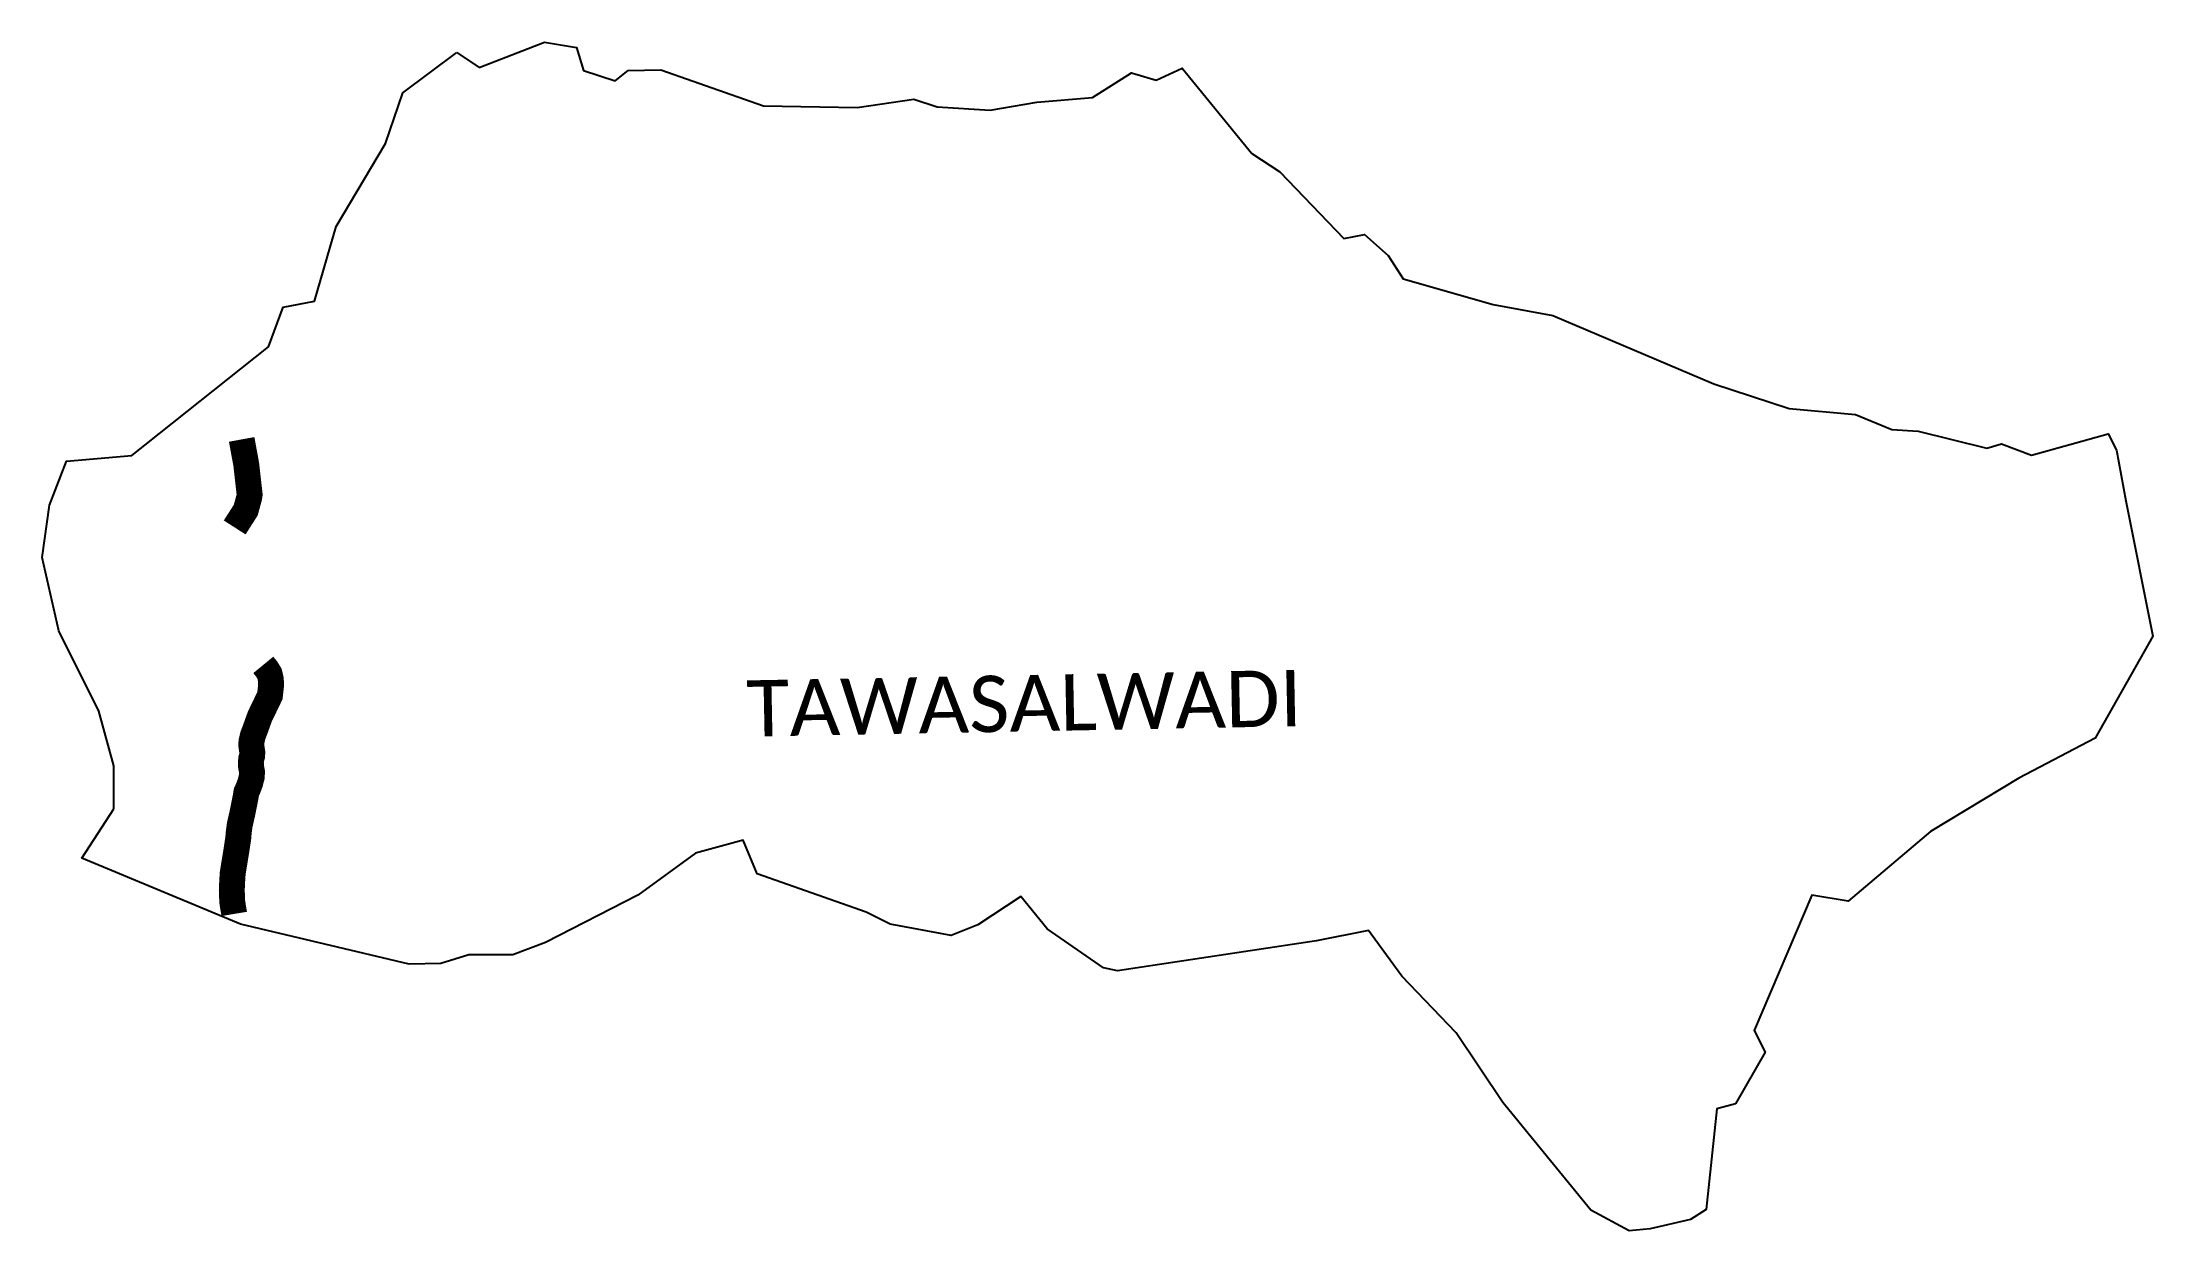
# Model space of a CAD drawing. Header units: metres. Extents: x 312772 to 316848, y 1913888 to 1916183.
import ezdxf

# ---------------------------------------------------------------- set-up
doc = ezdxf.new("R2010")
doc.units = ezdxf.units.M
for name, color, linetype in [('NATURALLY PROTECTED', 3, 'Continuous'), ('village', 3, 'Continuous'), ('VILLAGE NAME', 250, 'Continuous')]:
    doc.layers.add(name, color=color, linetype=linetype)
doc.styles.get("Standard").update_dxf_attribs({"font": 'calibri.ttf'})

msp = doc.modelspace()

# ---------------------------------------------------------------- linework, layer by layer
at = {"layer": 'NATURALLY PROTECTED', "color": 116, "true_color": 0x136734, "const_width": 50, "flags": 128}
for points in [[(313156.8, 1915415.9), (313165.7, 1915367.4), (313172.2, 1915309.3), (313171.4, 1915304), (313164.7, 1915279.4), (313143.3, 1915245.9)], [(313198.5, 1914980.5), (313205, 1914972.6), (313210.6, 1914963.4), (313213.1, 1914952.9), (313213.6, 1914941.5), (313211.4, 1914921.2), (313191.9, 1914880.8), (313182.2, 1914853.9), (313178.5, 1914844.4), (313176, 1914833.8), (313175.2, 1914826.8), (313176.3, 1914818.5), (313177.4, 1914811.8), (313177, 1914804.9), (313175.3, 1914799.2), (313174.5, 1914792.4), (313175, 1914783.7), (313176.8, 1914773.9), (313176.2, 1914764.1), (313173.1, 1914752.1), (313169.2, 1914741.9), (313166.1, 1914735.3), (313164, 1914723), (313161, 1914708.3), (313157.8, 1914692.3), (313153.1, 1914671.9), (313151.1, 1914656.7), (313150.2, 1914645.7), (313146, 1914618.3), (313139.5, 1914578.6), (313138.5, 1914563.3), (313137.7, 1914545.4), (313138.6, 1914523.2), (313139.9, 1914514.6), (313142.4, 1914499.7)]]:
    msp.add_lwpolyline(points, dxfattribs=at)
at = {"layer": 'village', "color": 3, "flags": 128}
msp.add_lwpolyline([(313572.6, 1916163), (313615.5, 1916134)], dxfattribs=at)
at = {"layer": 'village', "color": 3, "true_color": 0x00ff00}
for points in [[(313615.5, 1916134, 0), (313741.8, 1916182.8, 0), (313803.2, 1916172.8, 0), (313816.8, 1916128.5, 0), (313878.1, 1916108.5, 0), (313903.4, 1916128.2, 0), (313966.6, 1916129.2, 0), (314164.4, 1916059.7, 0), (314345.6, 1916056.6, 0), (314454.9, 1916072.7, 0), (314500.3, 1916058, 0), (314602.3, 1916051.4, 0), (314692.7, 1916067.3, 0), (314800.2, 1916075.8, 0), (314875.6, 1916123.8, 0), (314922.7, 1916109.2, 0), (314973, 1916132.6, 0), (315107.7, 1915968.2, 0), (315161.6, 1915932.5, 0), (315285.7, 1915803.8, 0), (315325.3, 1915811.7, 0), (315371.4, 1915771.1, 0), (315400.3, 1915725.8, 0), (315573.7, 1915676.3, 0), (315688.9, 1915654.9, 0), (316000.2, 1915523.5, 0), (316145.6, 1915475.7, 0), (316273.6, 1915464, 0), (316344.1, 1915435, 0), (316394.9, 1915431.9, 0), (316527.1, 1915399, 0), (316555.7, 1915407.2, 0), (316613.4, 1915385.4, 0), (316761.8, 1915426.9, 0), (316777.9, 1915395, 0), (316795.9, 1915297.3, 0), (316847.8, 1915035.7, 0), (316736.6, 1914839.1, 0), (316589.3, 1914761.5, 0), (316418.7, 1914659.1, 0), (316259.2, 1914524.1, 0), (316189.2, 1914535.7, 0), (316077.9, 1914274.5, 0), (316099.4, 1914232.5, 0), (316042.1, 1914132.7, 0), (316006.1, 1914123.5, 0), (315985.4, 1913929.3, 0), (315955, 1913909.7, 0), (315877.4, 1913891.6, 0), (315836.4, 1913887.9, 0), (315762.6, 1913927.8, 0), (315592.7, 1914135.9, 0), (315502.6, 1914270.4, 0), (315397.3, 1914379.6, 0), (315332.8, 1914467.9, 0), (315232.5, 1914447.7, 0), (314848.6, 1914390.1, 0), (314821.5, 1914395.7, 0), (314712.7, 1914471, 0), (314661.9, 1914533.4, 0), (314578.3, 1914478.5, 0), (314527.3, 1914457.8, 0), (314409.5, 1914479.7, 0), (314363.1, 1914503.1, 0), (314152.3, 1914577.1, 0), (314125.2, 1914641.8, 0), (314033.3, 1914616.8, 0), (313921.8, 1914536.1, 0), (313743.3, 1914444.3, 0), (313680.6, 1914420.6, 0), (313595.7, 1914420.9, 0), (313541.3, 1914404.2, 0), (313480.5, 1914402.6, 0), (313154.3, 1914479.9, 0), (312848.4, 1914607.6, 0), (312910.2, 1914702.4, 0)], [(312910.2, 1914702.4, 0), (312910.1, 1914785.7, 0), (312880.8, 1914891.4, 0), (312803.9, 1915046.5, 0), (312771.6, 1915188, 0), (312785.8, 1915288.7, 0), (312818.2, 1915373.9, 0), (312944.5, 1915385, 0), (313208.8, 1915594.7, 0), (313236.9, 1915671.3, 0), (313297.6, 1915682.7, 0), (313339.3, 1915826.9, 0), (313434.3, 1915987.3, 0), (313468, 1916084.9, 0), (313572.6, 1916163, 0)]]:
    msp.add_polyline3d(points, dxfattribs=at)

# ---------------------------------------------------------------- texts
at = {"layer": 'VILLAGE NAME', "insert": (314130.9, 1914950.5), "char_height": 108.748, "attachment_point": 1, "rotation": 1.1028}
msp.add_mtext_dynamic_manual_height_columns('TAWASALWADI', width=1571.314, gutter_width=543.7, heights=[0], dxfattribs=at)

doc.saveas('drawing.dxf')
